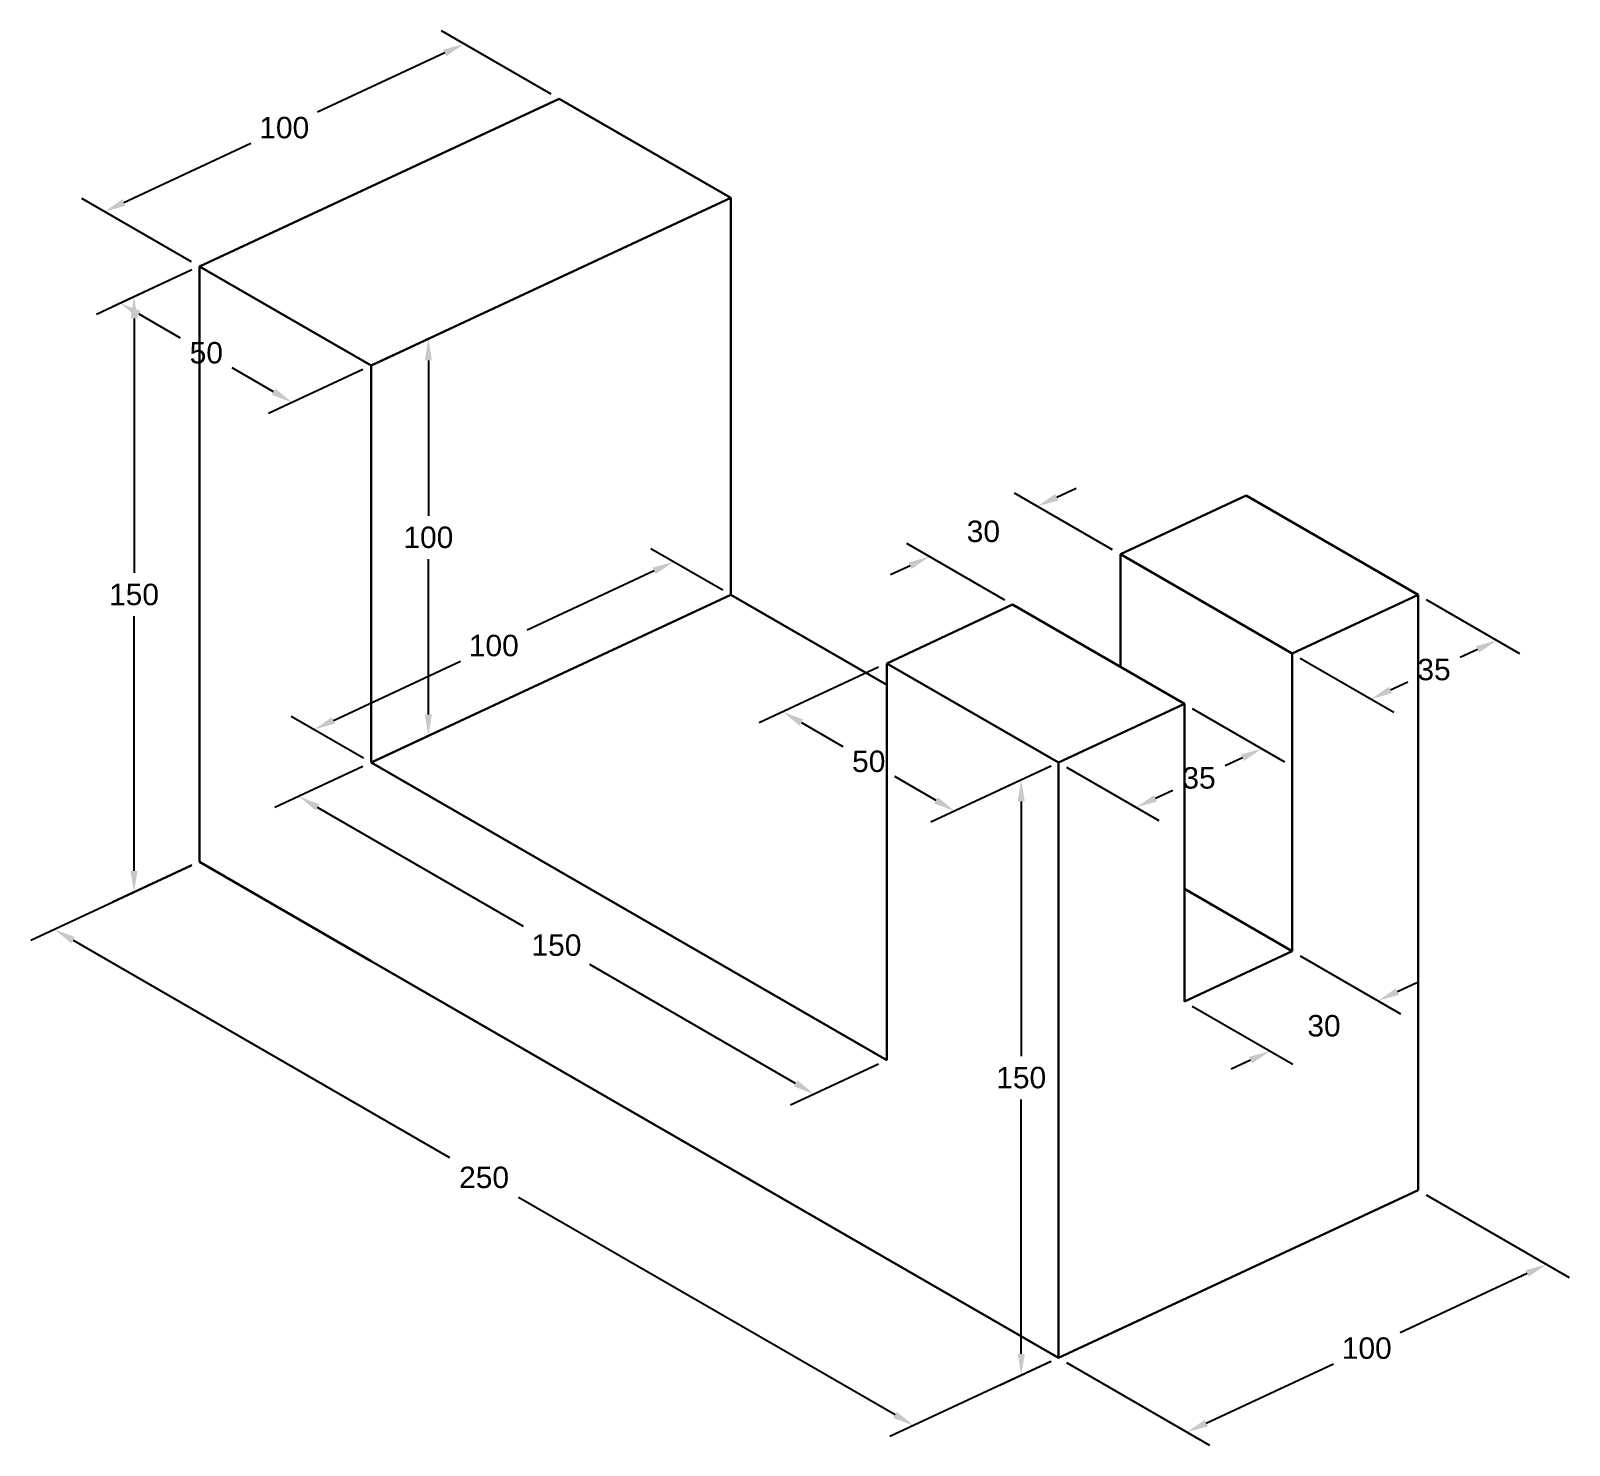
# Model space of a CAD drawing. Header units: inches. Extents: x 73 to 461, y 520 to 876.
import ezdxf

# ---------------------------------------------------------------- set-up
doc = ezdxf.new("R2010")
doc.units = ezdxf.units.IN
doc.header["$MEASUREMENT"] = 0
doc.layers.add('Matmenys', color=240, linetype='Continuous')
doc.layers.add('Pagrindinės', color=7, linetype='Continuous', lineweight=30)
doc.styles.get("Standard").update_dxf_attribs({"font": 'arial.ttf'})
doc.dimstyles.get("Standard").update_dxf_attribs({"dimtxt": 0.18, "dimasz": 0.18, "dimexe": 0.18, "dimexo": 0.0625, "dimgap": 0.09, "dimtad": 0, "dimtih": 1, "dimtoh": 1, "dimdec": 4, "dimzin": 0, "dimdsep": 46, "dimtxsty": 'Standard', "dimcen": 0.09, "dimadec": 0, "dimazin": 0, "dimtfac": 1, "dimtdec": 4, "dimtofl": 0, "dimtmove": 0, "dimatfit": 3, "dimfxl": 1, "dimtolj": 1, "dimtzin": 0, "dimarcsym": 0})

# ---------------------------------------------------------------- blocks, each defined once
blk = doc.blocks.new('*D2')
at = {"layer": 'Defpoints', "color": 0, "transparency": 16777216}
for p in [(115.98, 666.77), (332.48, 541.77), (295.97, 524.74)]:
    blk.add_point(p, dxfattribs=at)
at = {"layer": 'Matmenys', "color": 0, "lineweight": -2, "transparency": 16777216}
for p, q in [((113.9, 665.8), (73.49, 646.96)), ((84.14, 647.04), (179.02, 592.27)), ((291.29, 527.44), (196.42, 582.22)), ((330.41, 540.8), (290, 521.96))]:
    blk.add_line(p, q, dxfattribs=at)
at = {"layer": 'Matmenys', "color": 0, "transparency": 16777216}
for points in [[(84.59, 647.82), (83.69, 646.26), (79.46, 649.74)], [(291.74, 528.22), (290.84, 526.66), (295.97, 524.74)]]:
    blk.add_solid(points, dxfattribs=at)
at = {"layer": 'Matmenys', "color": 0, "transparency": 16777216, "insert": (187.72, 587.24), "char_height": 5.4, "attachment_point": 5}
blk.add_mtext('\\A1;250', dxfattribs=at)
blk = doc.blocks.new('*D3')
at = {"layer": 'Defpoints', "color": 0, "transparency": 16777216}
for p in [(423.11, 584.03), (332.48, 541.77), (364.84, 523.09)]:
    blk.add_point(p, dxfattribs=at)
at = {"layer": 'Matmenys', "color": 0, "lineweight": -2, "transparency": 16777216}
for p, q in [((425.1, 582.89), (461.18, 562.06)), ((450.58, 563.07), (418.56, 548.14)), ((334.47, 540.63), (370.55, 519.79)), ((369.73, 525.37), (401.75, 540.3))]:
    blk.add_line(p, q, dxfattribs=at)
at = {"layer": 'Matmenys', "color": 0, "transparency": 16777216}
for points in [[(450.2, 563.88), (450.96, 562.25), (455.47, 565.35)], [(369.35, 526.19), (370.12, 524.56), (364.84, 523.09)]]:
    blk.add_solid(points, dxfattribs=at)
at = {"layer": 'Matmenys', "color": 0, "transparency": 16777216, "insert": (410.16, 544.22), "char_height": 5.4, "attachment_point": 5}
blk.add_mtext('\\A1;100', dxfattribs=at)
blk = doc.blocks.new('*D4')
at = {"layer": 'Defpoints', "color": 0, "transparency": 16777216}
for p in [(159.28, 691.77), (289.18, 616.77), (270.91, 608.25)]:
    blk.add_point(p, dxfattribs=at)
at = {"layer": 'Matmenys', "color": 0, "lineweight": -2, "transparency": 16777216}
for p, q in [((157.2, 690.8), (135.03, 680.46)), ((145.68, 680.55), (197.56, 650.6)), ((266.24, 610.95), (214.36, 640.9)), ((287.11, 615.8), (264.94, 605.46))]:
    blk.add_line(p, q, dxfattribs=at)
at = {"layer": 'Matmenys', "color": 0, "transparency": 16777216}
for points in [[(146.13, 681.33), (145.23, 679.77), (141.01, 683.25)], [(266.69, 611.73), (265.79, 610.17), (270.91, 608.25)]]:
    blk.add_solid(points, dxfattribs=at)
at = {"layer": 'Matmenys', "color": 0, "transparency": 16777216, "insert": (205.96, 645.75), "char_height": 5.4, "attachment_point": 5}
blk.add_mtext('\\A1;150', dxfattribs=at)
blk = doc.blocks.new('*D5')
at = {"layer": 'Defpoints', "color": 0, "transparency": 16777216}
for p in [(115.98, 816.77), (96.07, 807.49), (159.28, 791.77)]:
    blk.add_point(p, dxfattribs=at)
at = {"layer": 'Matmenys', "color": 0, "lineweight": -2, "transparency": 16777216}
for p, q in [((113.9, 815.8), (90.09, 804.7)), ((100.74, 804.79), (111.16, 798.77)), ((134.69, 785.19), (124.28, 791.2)), ((157.2, 790.8), (133.39, 779.7))]:
    blk.add_line(p, q, dxfattribs=at)
at = {"layer": 'Matmenys', "color": 0, "transparency": 16777216}
for points in [[(101.19, 805.56), (100.29, 804.01), (96.07, 807.49)], [(135.14, 785.96), (134.24, 784.41), (139.37, 782.49)]]:
    blk.add_solid(points, dxfattribs=at)
at = {"layer": 'Matmenys', "color": 0, "transparency": 16777216, "insert": (117.72, 794.99), "char_height": 5.4, "attachment_point": 5}
blk.add_mtext('\\A1;50', dxfattribs=at)
blk = doc.blocks.new('*D6')
at = {"layer": 'Defpoints', "color": 0, "transparency": 16777216}
for p in [(289.18, 716.77), (332.48, 691.77), (306.31, 679.56)]:
    blk.add_point(p, dxfattribs=at)
at = {"layer": 'Matmenys', "color": 0, "lineweight": -2, "transparency": 16777216}
for p, q in [((287.11, 715.8), (257.03, 701.78)), ((267.68, 701.86), (278.1, 695.85)), ((330.41, 690.8), (300.33, 676.78)), ((301.63, 682.26), (291.21, 688.28))]:
    blk.add_line(p, q, dxfattribs=at)
at = {"layer": 'Matmenys', "color": 0, "transparency": 16777216}
for points in [[(268.13, 702.64), (267.23, 701.08), (263.01, 704.56)], [(302.08, 683.04), (301.18, 681.48), (306.31, 679.56)]]:
    blk.add_solid(points, dxfattribs=at)
at = {"layer": 'Matmenys', "color": 0, "transparency": 16777216, "insert": (284.66, 692.06), "char_height": 5.4, "attachment_point": 5}
blk.add_mtext('\\A1;50', dxfattribs=at)
blk = doc.blocks.new('*D7')
at = {"layer": 'Defpoints', "color": 0, "transparency": 16777216}
for p in [(423.11, 734.03), (391.39, 719.24), (411.24, 707.78)]:
    blk.add_point(p, dxfattribs=at)
at = {"layer": 'Matmenys', "color": 0, "lineweight": -2, "transparency": 16777216}
for p, q in [((425.1, 732.89), (448.67, 719.28)), ((393.38, 718.1), (416.95, 704.49)), ((438.07, 720.29), (433.69, 718.25)), ((416.14, 710.06), (420.52, 712.11))]:
    blk.add_line(p, q, dxfattribs=at)
at = {"layer": 'Matmenys', "color": 0, "transparency": 16777216}
for points in [[(437.69, 721.11), (438.45, 719.48), (442.96, 722.57)], [(415.76, 710.88), (416.52, 709.25), (411.24, 707.78)]]:
    blk.add_solid(points, dxfattribs=at)
at = {"layer": 'Matmenys', "color": 0, "transparency": 16777216, "insert": (427.1, 715.18), "char_height": 5.4, "attachment_point": 5}
blk.add_mtext('\\A1;35', dxfattribs=at)
blk = doc.blocks.new('*D8')
at = {"layer": 'Defpoints', "color": 0, "transparency": 16777216}
for p in [(364.2, 706.56), (332.48, 691.77), (352.03, 680.49)]:
    blk.add_point(p, dxfattribs=at)
at = {"layer": 'Matmenys', "color": 0, "lineweight": -2, "transparency": 16777216}
for p, q in [((366.19, 705.42), (389.46, 691.98)), ((334.47, 690.63), (357.74, 677.19)), ((378.85, 693), (374.47, 690.95)), ((356.92, 682.77), (361.3, 684.81))]:
    blk.add_line(p, q, dxfattribs=at)
at = {"layer": 'Matmenys', "color": 0, "transparency": 16777216}
for points in [[(378.47, 693.81), (379.24, 692.18), (383.75, 695.28)], [(356.54, 683.58), (357.3, 681.95), (352.03, 680.49)]]:
    blk.add_solid(points, dxfattribs=at)
at = {"layer": 'Matmenys', "color": 0, "transparency": 16777216, "insert": (367.89, 687.88), "char_height": 5.4, "attachment_point": 5}
blk.add_mtext('\\A1;35', dxfattribs=at)
blk = doc.blocks.new('*D9')
at = {"layer": 'Defpoints', "color": 0, "transparency": 16777216}
for p in [(391.39, 644.24), (364.2, 631.56), (385.79, 619.1)]:
    blk.add_point(p, dxfattribs=at)
at = {"layer": 'Matmenys', "color": 0, "lineweight": -2, "transparency": 16777216}
for p, q in [((393.38, 643.1), (418.68, 628.48)), ((417.87, 634.06), (422.76, 636.35)), ((366.19, 630.42), (391.49, 615.81)), ((380.89, 616.82), (376, 614.54))]:
    blk.add_line(p, q, dxfattribs=at)
at = {"layer": 'Matmenys', "color": 0, "transparency": 16777216}
for points in [[(417.49, 634.88), (418.25, 633.25), (412.98, 631.78)], [(380.51, 617.64), (381.27, 616), (385.79, 619.1)]]:
    blk.add_solid(points, dxfattribs=at)
at = {"layer": 'Matmenys', "color": 0, "transparency": 16777216, "insert": (399.38, 625.44), "char_height": 5.4, "attachment_point": 5}
blk.add_mtext('\\A1;30', dxfattribs=at)
blk = doc.blocks.new('*D10')
at = {"layer": 'Defpoints', "color": 0, "transparency": 16777216}
for p in [(332.48, 691.77), (332.48, 541.77), (323.08, 537.38)]:
    blk.add_point(p, dxfattribs=at)
at = {"layer": 'Matmenys', "color": 0, "lineweight": -2, "transparency": 16777216}
for p, q in [((330.61, 690.9), (317.68, 684.87)), ((323.08, 681.98), (323.08, 617.84)), ((323.08, 542.78), (323.08, 606.93)), ((330.61, 540.9), (317.68, 534.87))]:
    blk.add_line(p, q, dxfattribs=at)
at = {"layer": 'Matmenys', "color": 0, "transparency": 16777216}
for points in [[(322.18, 681.98), (323.98, 681.98), (323.08, 687.38)], [(322.18, 542.78), (323.98, 542.78), (323.08, 537.38)]]:
    blk.add_solid(points, dxfattribs=at)
at = {"layer": 'Matmenys', "color": 0, "transparency": 16777216, "insert": (323.08, 612.38), "char_height": 5.4, "attachment_point": 5}
blk.add_mtext('\\A1;150', dxfattribs=at)
blk = doc.blocks.new('*D11')
at = {"layer": 'Defpoints', "color": 0, "transparency": 16777216}
for p in [(159.28, 791.77), (173.68, 698.49), (159.28, 691.77)]:
    blk.add_point(p, dxfattribs=at)
at = {"layer": 'Matmenys', "color": 0, "lineweight": -2, "transparency": 16777216}
for p, q in [((161.15, 792.64), (179.08, 801.01)), ((173.68, 793.09), (173.68, 753.94)), ((173.68, 703.89), (173.68, 743.03)), ((161.15, 692.64), (179.08, 701.01))]:
    blk.add_line(p, q, dxfattribs=at)
at = {"layer": 'Matmenys', "color": 0, "transparency": 16777216}
for points in [[(172.78, 793.09), (174.58, 793.09), (173.68, 798.49)], [(172.78, 703.89), (174.58, 703.89), (173.68, 698.49)]]:
    blk.add_solid(points, dxfattribs=at)
at = {"layer": 'Matmenys', "color": 0, "transparency": 16777216, "insert": (173.68, 748.49), "char_height": 5.4, "attachment_point": 5}
blk.add_mtext('\\A1;100', dxfattribs=at)
blk = doc.blocks.new('*D12')
at = {"layer": 'Defpoints', "color": 0, "transparency": 16777216}
for p in [(249.91, 734.03), (144.85, 700.1), (159.28, 691.77)]:
    blk.add_point(p, dxfattribs=at)
at = {"layer": 'Matmenys', "color": 0, "lineweight": -2, "transparency": 16777216}
for p, q in [((247.93, 735.18), (229.77, 745.66)), ((230.59, 740.08), (198.57, 725.15)), ((149.74, 702.38), (181.76, 717.31)), ((157.3, 692.91), (139.14, 703.4))]:
    blk.add_line(p, q, dxfattribs=at)
at = {"layer": 'Matmenys', "color": 0, "transparency": 16777216}
for points in [[(230.21, 740.9), (230.97, 739.26), (235.48, 742.36)], [(149.36, 703.2), (150.13, 701.57), (144.85, 700.1)]]:
    blk.add_solid(points, dxfattribs=at)
at = {"layer": 'Matmenys', "color": 0, "transparency": 16777216, "insert": (190.17, 721.23), "char_height": 5.4, "attachment_point": 5}
blk.add_mtext('\\A1;100', dxfattribs=at)
blk = doc.blocks.new('*D13')
at = {"layer": 'Defpoints', "color": 0, "transparency": 16777216}
for p in [(182.69, 872.84), (206.61, 859.03), (115.98, 816.77)]:
    blk.add_point(p, dxfattribs=at)
at = {"layer": 'Matmenys', "color": 0, "lineweight": -2, "transparency": 16777216}
for p, q in [((204.63, 860.18), (176.98, 876.14)), ((177.8, 870.56), (145.78, 855.63)), ((96.95, 832.86), (128.97, 847.79)), ((114, 817.91), (86.35, 833.88))]:
    blk.add_line(p, q, dxfattribs=at)
at = {"layer": 'Matmenys', "color": 0, "transparency": 16777216}
for points in [[(177.42, 871.38), (178.18, 869.74), (182.69, 872.84)], [(96.57, 833.68), (97.33, 832.05), (92.06, 830.58)]]:
    blk.add_solid(points, dxfattribs=at)
at = {"layer": 'Matmenys', "color": 0, "transparency": 16777216, "insert": (137.37, 851.71), "char_height": 5.4, "attachment_point": 5}
blk.add_mtext('\\A1;100', dxfattribs=at)
blk = doc.blocks.new('*D14')
at = {"layer": 'Defpoints', "color": 0, "transparency": 16777216}
for p in [(299.95, 743.66), (348.09, 744.24), (320.9, 731.56)]:
    blk.add_point(p, dxfattribs=at)
at = {"layer": 'Matmenys', "color": 0, "lineweight": -2, "transparency": 16777216}
for p, q in [((332.03, 758.62), (336.93, 760.9)), ((346.11, 745.39), (321.43, 759.63)), ((318.92, 732.71), (294.24, 746.95)), ((295.06, 741.38), (290.16, 739.09))]:
    blk.add_line(p, q, dxfattribs=at)
at = {"layer": 'Matmenys', "color": 0, "transparency": 16777216}
for points in [[(331.65, 759.44), (332.42, 757.8), (327.14, 756.34)], [(294.68, 742.19), (295.44, 740.56), (299.95, 743.66)]]:
    blk.add_solid(points, dxfattribs=at)
at = {"layer": 'Matmenys', "color": 0, "transparency": 16777216, "insert": (313.55, 750), "char_height": 5.4, "attachment_point": 5}
blk.add_mtext('\\A1;30', dxfattribs=at)
blk = doc.blocks.new('*D15')
at = {"layer": 'Defpoints', "color": 0, "transparency": 16777216}
for p in [(115.98, 816.77), (115.98, 666.77), (99.51, 659.09)]:
    blk.add_point(p, dxfattribs=at)
at = {"layer": 'Matmenys', "color": 0, "lineweight": -2, "transparency": 16777216}
for p, q in [((114.1, 815.9), (94.11, 806.58)), ((99.51, 803.69), (99.51, 739.55)), ((99.51, 664.49), (99.51, 728.64)), ((114.1, 665.9), (94.11, 656.58))]:
    blk.add_line(p, q, dxfattribs=at)
at = {"layer": 'Matmenys', "color": 0, "transparency": 16777216}
for points in [[(98.61, 803.69), (100.41, 803.69), (99.51, 809.09)], [(98.61, 664.49), (100.41, 664.49), (99.51, 659.09)]]:
    blk.add_solid(points, dxfattribs=at)
at = {"layer": 'Matmenys', "color": 0, "transparency": 16777216, "insert": (99.51, 734.09), "char_height": 5.4, "attachment_point": 5}
blk.add_mtext('\\A1;150', dxfattribs=at)

msp = doc.modelspace()

# ---------------------------------------------------------------- linework, layer by layer
at = {"layer": 'Pagrindinės'}
for p, q in [((206.61, 859.03), (115.98, 816.77)), ((249.91, 834.03), (206.61, 859.03)), ((249.91, 834.03), (159.28, 791.77)), ((249.91, 734.03), (249.91, 834.03)), ((159.28, 791.77), (115.98, 816.77)), ((115.98, 816.77), (115.98, 666.77)), ((159.28, 791.77), (159.28, 691.77)), ((348.09, 744.24), (379.81, 759.03)), ((379.81, 759.03), (423.11, 734.03)), ((391.39, 719.24), (348.09, 744.24)), ((348.09, 744.24), (348.09, 715.86)), ((159.28, 691.77), (249.91, 734.03)), ((249.91, 734.03), (289.18, 711.36)), ((423.11, 734.03), (391.39, 719.24)), ((423.11, 584.03), (423.11, 734.03)), ((289.18, 716.77), (320.9, 731.56)), ((320.9, 731.56), (364.2, 706.56)), ((391.39, 719.24), (391.39, 644.24)), ((332.48, 691.77), (289.18, 716.77)), ((289.18, 716.77), (289.18, 616.77)), ((364.2, 706.56), (332.48, 691.77)), ((364.2, 631.56), (364.2, 706.56)), ((289.18, 616.77), (159.28, 691.77)), ((332.48, 691.77), (332.48, 541.77)), ((115.98, 666.77), (159.28, 641.77)), ((391.39, 644.24), (364.2, 659.94)), ((391.39, 644.24), (364.2, 631.56)), ((332.48, 541.77), (159.28, 641.77)), ((332.48, 541.77), (332.48, 591.77)), ((423.11, 584.03), (332.48, 541.77))]:
    msp.add_line(p, q, dxfattribs=at)

# ---------------------------------------------------------------- dimensions: what is measured, and where the dimension line sits
at = {"layer": 'Matmenys'}
for p1, p2, distance, picture, middle in [((115.98, 816.77), (206.61, 859.03), 22.62, '*D13', (137.37, 851.71)), ((159.28, 791.77), (115.98, 816.77), 18, '*D5', (117.72, 794.99)), ((348.09, 744.24), (320.9, 731.56), -19.82, '*D14', (313.55, 750)), ((249.91, 734.03), (159.28, 691.77), -13.65, '*D12', (190.17, 721.23)), ((423.11, 734.03), (391.39, 719.24), 18.77, '*D7', (427.1, 715.18)), ((289.18, 716.77), (332.48, 691.77), -23.66, '*D6', (284.66, 692.06)), ((364.2, 706.56), (332.48, 691.77), 18.49, '*D8', (367.89, 687.88)), ((159.28, 691.77), (289.18, 616.77), -16.51, '*D4', (205.96, 645.75)), ((115.98, 666.77), (332.48, 541.77), -33, '*D2', (187.72, 587.24)), ((391.39, 644.24), (364.2, 631.56), 20.41, '*D9', (399.38, 625.44)), ((423.11, 584.03), (332.48, 541.77), 30.61, '*D3', (410.16, 544.22))]:
    dim = msp.add_aligned_dim(p1=p1, p2=p2, distance=distance, dimstyle='Standard', override={"dimscale": 30, "dimdec": 0, "dimtdec": 0}, dxfattribs=at)
    dim.commit()
    dim.dimension.update_dxf_attribs({"geometry": picture, "text_midpoint": middle})
for base, p1, p2, picture, middle in [((99.51, 659.09), (115.98, 816.77), (115.98, 666.77), '*D15', (99.51, 734.09)), ((173.68, 698.49), (159.28, 791.77), (159.28, 691.77), '*D11', (173.68, 748.49)), ((323.08, 537.38), (332.48, 691.77), (332.48, 541.77), '*D10', (323.08, 612.38))]:
    dim = msp.add_linear_dim(base=base, p1=p1, p2=p2, angle=90, dimstyle='Standard', override={"dimscale": 30, "dimdec": 0, "dimtdec": 0}, dxfattribs=at)
    dim.commit()
    dim.dimension.update_dxf_attribs({"geometry": picture, "text_midpoint": middle})

doc.saveas('drawing.dxf')
